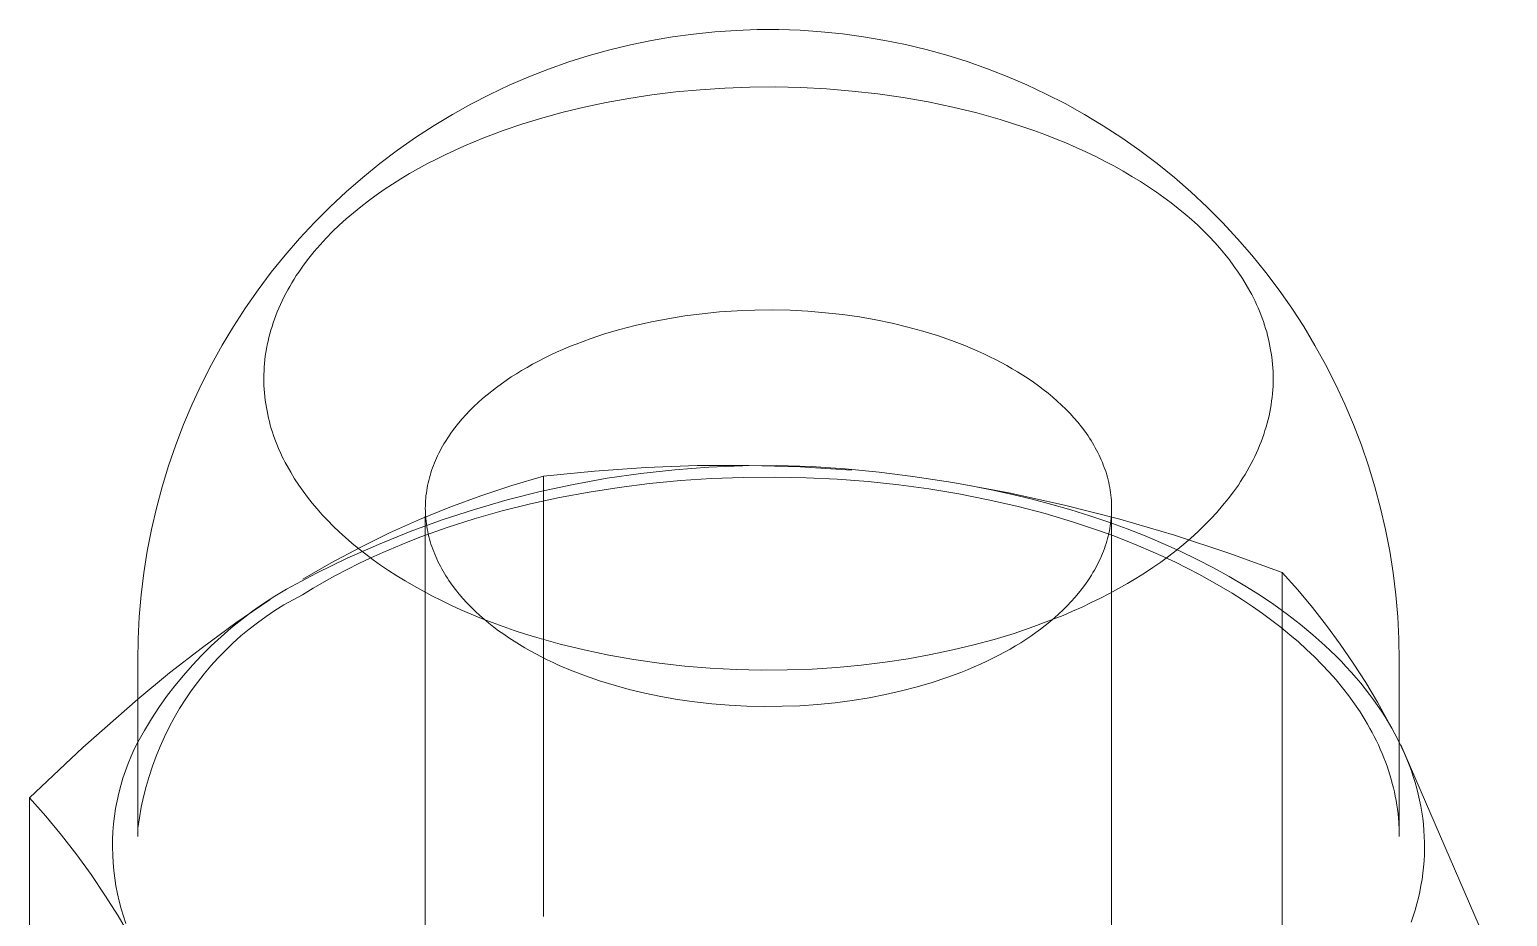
# Model space of a CAD drawing. Header units: millimetres. Extents: x -263 to 4879, y -277 to 2995.
# Drawn here: x 4112.96 to 4126.02, y 1906.08 to 1913.91 of the extents above; entities that cross this region are included whole.
import ezdxf

# ---------------------------------------------------------------- set-up
doc = ezdxf.new("R2010")
doc.units = ezdxf.units.MM
doc.layers.add('ZANO_R', color=7, linetype='Continuous', lineweight=0)

msp = doc.modelspace()

# ---------------------------------------------------------------- linework, layer by layer
at = {"layer": 'ZANO_R'}
for p, q in [((4118.266, 1913.773), (4118.451, 1913.811)), ((4118.451, 1913.811), (4118.637, 1913.843)), ((4118.637, 1913.843), (4118.823, 1913.868)), ((4118.823, 1913.868), (4119.011, 1913.887)), ((4119.011, 1913.887), (4119.199, 1913.9)), ((4119.199, 1913.9), (4119.387, 1913.907)), ((4119.387, 1913.907), (4119.576, 1913.907)), ((4119.576, 1913.907), (4119.765, 1913.901)), ((4119.765, 1913.901), (4119.953, 1913.888)), ((4119.953, 1913.888), (4120.14, 1913.869)), ((4120.14, 1913.869), (4120.327, 1913.844)), ((4120.327, 1913.844), (4120.513, 1913.812)), ((4120.513, 1913.812), (4120.698, 1913.775)), ((4117.901, 1913.678), (4118.083, 1913.728)), ((4118.083, 1913.728), (4118.266, 1913.773)), ((4120.698, 1913.775), (4120.881, 1913.73)), ((4120.881, 1913.73), (4121.063, 1913.68)), ((4121.063, 1913.68), (4121.243, 1913.624)), ((4117.368, 1913.49), (4117.543, 1913.558)), ((4117.543, 1913.558), (4117.721, 1913.621)), ((4117.721, 1913.621), (4117.901, 1913.678)), ((4121.243, 1913.624), (4121.421, 1913.561)), ((4121.421, 1913.561), (4121.596, 1913.493)), ((4117.195, 1913.415), (4117.368, 1913.49)), ((4121.596, 1913.493), (4121.77, 1913.419)), ((4121.77, 1913.419), (4121.94, 1913.338)), ((4116.856, 1913.249), (4117.024, 1913.335)), ((4117.024, 1913.335), (4117.195, 1913.415)), ((4118.251, 1913.299), (4118.052, 1913.263)), ((4118.456, 1913.33), (4118.251, 1913.299)), ((4118.666, 1913.356), (4118.456, 1913.33)), ((4118.881, 1913.376), (4118.666, 1913.356)), ((4119.1, 1913.39), (4118.881, 1913.376)), ((4119.322, 1913.398), (4119.1, 1913.39)), ((4119.547, 1913.4), (4119.322, 1913.398)), ((4119.773, 1913.395), (4119.547, 1913.4)), ((4120, 1913.383), (4119.773, 1913.395)), ((4120.227, 1913.364), (4120, 1913.383)), ((4120.452, 1913.339), (4120.227, 1913.364)), ((4120.676, 1913.307), (4120.452, 1913.339)), ((4120.897, 1913.268), (4120.676, 1913.307)), ((4121.94, 1913.338), (4122.108, 1913.253)), ((4116.692, 1913.157), (4116.856, 1913.249)), ((4117.672, 1913.177), (4117.492, 1913.128)), ((4117.858, 1913.222), (4117.672, 1913.177)), ((4118.052, 1913.263), (4117.858, 1913.222)), ((4121.114, 1913.222), (4120.897, 1913.268)), ((4121.326, 1913.171), (4121.114, 1913.222)), ((4121.533, 1913.113), (4121.326, 1913.171)), ((4122.108, 1913.253), (4122.278, 1913.158)), ((4122.278, 1913.158), (4122.445, 1913.058)), ((4116.367, 1912.953), (4116.53, 1913.059)), ((4116.53, 1913.059), (4116.692, 1913.157)), ((4117.316, 1913.075), (4117.141, 1913.015)), ((4117.492, 1913.128), (4117.316, 1913.075)), ((4121.634, 1913.082), (4121.533, 1913.113)), ((4121.734, 1913.049), (4121.634, 1913.082)), ((4121.832, 1913.015), (4121.734, 1913.049)), ((4122.445, 1913.058), (4122.608, 1912.952)), ((4116.208, 1912.842), (4116.367, 1912.953)), ((4116.884, 1912.916), (4116.799, 1912.88)), ((4116.969, 1912.951), (4116.884, 1912.916)), ((4117.141, 1913.015), (4116.969, 1912.951)), ((4121.928, 1912.98), (4121.832, 1913.015)), ((4122.022, 1912.943), (4121.928, 1912.98)), ((4122.114, 1912.906), (4122.022, 1912.943)), ((4122.204, 1912.867), (4122.114, 1912.906)), ((4122.608, 1912.952), (4122.767, 1912.84)), ((4116.052, 1912.725), (4116.208, 1912.842)), ((4116.633, 1912.804), (4116.551, 1912.764)), ((4116.716, 1912.843), (4116.633, 1912.804)), ((4116.799, 1912.88), (4116.716, 1912.843)), ((4122.292, 1912.827), (4122.204, 1912.867)), ((4122.378, 1912.786), (4122.292, 1912.827)), ((4122.461, 1912.743), (4122.378, 1912.786)), ((4122.767, 1912.84), (4122.922, 1912.723)), ((4115.901, 1912.602), (4116.052, 1912.725)), ((4116.314, 1912.635), (4116.238, 1912.59)), ((4116.392, 1912.68), (4116.314, 1912.635)), ((4116.471, 1912.723), (4116.392, 1912.68)), ((4116.551, 1912.764), (4116.471, 1912.723)), ((4122.543, 1912.7), (4122.461, 1912.743)), ((4122.622, 1912.656), (4122.543, 1912.7)), ((4122.698, 1912.611), (4122.622, 1912.656)), ((4122.922, 1912.723), (4123.073, 1912.601)), ((4115.754, 1912.475), (4115.901, 1912.602)), ((4116.163, 1912.543), (4116.09, 1912.494)), ((4116.238, 1912.59), (4116.163, 1912.543)), ((4122.773, 1912.566), (4122.698, 1912.611)), ((4122.845, 1912.519), (4122.773, 1912.566)), ((4122.914, 1912.472), (4122.845, 1912.519)), ((4123.073, 1912.601), (4123.22, 1912.473)), ((4115.612, 1912.342), (4115.754, 1912.475)), ((4115.95, 1912.394), (4115.882, 1912.342)), ((4116.019, 1912.445), (4115.95, 1912.394)), ((4116.09, 1912.494), (4116.019, 1912.445)), ((4122.981, 1912.425), (4122.914, 1912.472)), ((4123.046, 1912.376), (4122.981, 1912.425)), ((4123.108, 1912.328), (4123.046, 1912.376)), ((4123.22, 1912.473), (4123.362, 1912.34)), ((4115.475, 1912.204), (4115.612, 1912.342)), ((4115.817, 1912.289), (4115.754, 1912.235)), ((4115.882, 1912.342), (4115.817, 1912.289)), ((4123.168, 1912.278), (4123.108, 1912.328)), ((4123.225, 1912.229), (4123.168, 1912.278)), ((4123.362, 1912.34), (4123.499, 1912.203)), ((4115.342, 1912.062), (4115.475, 1912.204)), ((4115.634, 1912.123), (4115.577, 1912.065)), ((4115.693, 1912.179), (4115.634, 1912.123)), ((4115.754, 1912.235), (4115.693, 1912.179)), ((4123.28, 1912.179), (4123.225, 1912.229)), ((4123.332, 1912.129), (4123.28, 1912.179)), ((4123.383, 1912.078), (4123.332, 1912.129)), ((4123.499, 1912.203), (4123.632, 1912.06)), ((4115.214, 1911.915), (4115.342, 1912.062)), ((4115.524, 1912.007), (4115.472, 1911.948)), ((4115.577, 1912.065), (4115.524, 1912.007)), ((4123.43, 1912.027), (4123.383, 1912.078)), ((4123.475, 1911.977), (4123.43, 1912.027)), ((4123.632, 1912.06), (4123.759, 1911.914)), ((4115.092, 1911.764), (4115.214, 1911.915)), ((4115.423, 1911.887), (4115.377, 1911.826)), ((4115.472, 1911.948), (4115.423, 1911.887)), ((4123.519, 1911.925), (4123.475, 1911.977)), ((4123.56, 1911.873), (4123.519, 1911.925)), ((4123.6, 1911.819), (4123.56, 1911.873)), ((4123.759, 1911.914), (4123.881, 1911.762)), ((4114.975, 1911.609), (4115.092, 1911.764)), ((4115.313, 1911.734), (4115.293, 1911.702)), ((4115.334, 1911.765), (4115.313, 1911.734)), ((4115.377, 1911.826), (4115.334, 1911.765)), ((4123.638, 1911.765), (4123.6, 1911.819)), ((4123.675, 1911.71), (4123.638, 1911.765)), ((4123.881, 1911.762), (4123.998, 1911.607)), ((4114.864, 1911.449), (4114.975, 1911.609)), ((4115.237, 1911.608), (4115.22, 1911.576)), ((4115.255, 1911.639), (4115.237, 1911.608)), ((4115.274, 1911.671), (4115.255, 1911.639)), ((4115.293, 1911.702), (4115.274, 1911.671)), ((4123.709, 1911.653), (4123.675, 1911.71)), ((4123.741, 1911.596), (4123.709, 1911.653)), ((4123.757, 1911.567), (4123.741, 1911.596)), ((4123.998, 1911.607), (4124.11, 1911.448)), ((4115.173, 1911.48), (4115.158, 1911.448)), ((4115.188, 1911.512), (4115.173, 1911.48)), ((4115.203, 1911.544), (4115.188, 1911.512)), ((4115.22, 1911.576), (4115.203, 1911.544)), ((4123.772, 1911.538), (4123.757, 1911.567)), ((4123.786, 1911.509), (4123.772, 1911.538)), ((4123.8, 1911.479), (4123.786, 1911.509)), ((4123.813, 1911.45), (4123.8, 1911.479)), ((4114.758, 1911.286), (4114.864, 1911.449)), ((4115.12, 1911.35), (4115.109, 1911.318)), ((4115.132, 1911.383), (4115.12, 1911.35)), ((4115.145, 1911.415), (4115.132, 1911.383)), ((4115.158, 1911.448), (4115.145, 1911.415)), ((4118.451, 1911.326), (4118.597, 1911.354)), ((4118.597, 1911.354), (4118.747, 1911.378)), ((4118.747, 1911.378), (4118.899, 1911.398)), ((4118.899, 1911.398), (4119.053, 1911.413)), ((4119.053, 1911.413), (4119.208, 1911.424)), ((4119.208, 1911.424), (4119.365, 1911.43)), ((4119.365, 1911.43), (4119.522, 1911.431)), ((4119.522, 1911.431), (4119.679, 1911.428)), ((4119.679, 1911.428), (4119.834, 1911.42)), ((4119.834, 1911.42), (4119.989, 1911.407)), ((4119.989, 1911.407), (4120.141, 1911.39)), ((4120.141, 1911.39), (4120.29, 1911.369)), ((4120.29, 1911.369), (4120.436, 1911.343)), ((4120.436, 1911.343), (4120.579, 1911.314)), ((4123.826, 1911.42), (4123.813, 1911.45)), ((4123.838, 1911.39), (4123.826, 1911.42)), ((4123.849, 1911.359), (4123.838, 1911.39)), ((4123.86, 1911.329), (4123.849, 1911.359)), ((4123.87, 1911.298), (4123.86, 1911.329)), ((4124.11, 1911.448), (4124.216, 1911.285)), ((4114.657, 1911.119), (4114.758, 1911.286)), ((4115.079, 1911.22), (4115.07, 1911.187)), ((4115.088, 1911.253), (4115.079, 1911.22)), ((4115.098, 1911.285), (4115.088, 1911.253)), ((4115.109, 1911.318), (4115.098, 1911.285)), ((4117.91, 1911.176), (4118.038, 1911.219)), ((4118.038, 1911.219), (4118.171, 1911.258)), ((4118.171, 1911.258), (4118.309, 1911.294)), ((4118.309, 1911.294), (4118.451, 1911.326)), ((4120.579, 1911.314), (4120.717, 1911.28)), ((4120.717, 1911.28), (4120.851, 1911.244)), ((4120.851, 1911.244), (4120.98, 1911.204)), ((4120.98, 1911.204), (4121.103, 1911.161)), ((4123.88, 1911.268), (4123.87, 1911.298)), ((4123.889, 1911.237), (4123.88, 1911.268)), ((4123.897, 1911.205), (4123.889, 1911.237)), ((4123.905, 1911.174), (4123.897, 1911.205)), ((4124.216, 1911.285), (4124.316, 1911.118)), ((4114.563, 1910.949), (4114.657, 1911.119)), ((4115.05, 1911.089), (4115.044, 1911.056)), ((4115.056, 1911.122), (4115.05, 1911.089)), ((4115.063, 1911.154), (4115.056, 1911.122)), ((4115.07, 1911.187), (4115.063, 1911.154)), ((4117.613, 1911.057), (4117.669, 1911.082)), ((4117.669, 1911.082), (4117.727, 1911.107)), ((4117.727, 1911.107), (4117.787, 1911.13)), ((4117.787, 1911.13), (4117.91, 1911.176)), ((4121.103, 1911.161), (4121.222, 1911.116)), ((4121.222, 1911.116), (4121.335, 1911.068)), ((4121.335, 1911.068), (4121.389, 1911.044)), ((4123.912, 1911.143), (4123.905, 1911.174)), ((4123.918, 1911.111), (4123.912, 1911.143)), ((4123.924, 1911.08), (4123.918, 1911.111)), ((4123.929, 1911.048), (4123.924, 1911.08)), ((4124.316, 1911.118), (4124.41, 1910.948)), ((4114.475, 1910.776), (4114.563, 1910.949)), ((4115.032, 1910.958), (4115.029, 1910.925)), ((4115.035, 1910.991), (4115.032, 1910.958)), ((4115.039, 1911.023), (4115.035, 1910.991)), ((4115.044, 1911.056), (4115.039, 1911.023)), ((4117.352, 1910.924), (4117.401, 1910.952)), ((4117.401, 1910.952), (4117.452, 1910.979)), ((4117.452, 1910.979), (4117.504, 1911.005)), ((4117.504, 1911.005), (4117.557, 1911.031)), ((4117.557, 1911.031), (4117.613, 1911.057)), ((4121.389, 1911.044), (4121.442, 1911.018)), ((4121.442, 1911.018), (4121.493, 1910.993)), ((4121.493, 1910.993), (4121.543, 1910.967)), ((4121.543, 1910.967), (4121.592, 1910.94)), ((4121.592, 1910.94), (4121.641, 1910.912)), ((4123.934, 1911.016), (4123.929, 1911.048)), ((4123.938, 1910.984), (4123.934, 1911.016)), ((4123.941, 1910.952), (4123.938, 1910.984)), ((4123.943, 1910.92), (4123.941, 1910.952)), ((4124.41, 1910.948), (4124.498, 1910.775)), ((4115.027, 1910.86), (4115.026, 1910.828)), ((4115.026, 1910.828), (4115.026, 1910.795)), ((4115.028, 1910.893), (4115.027, 1910.86)), ((4115.029, 1910.925), (4115.028, 1910.893)), ((4117.125, 1910.779), (4117.168, 1910.809)), ((4117.168, 1910.809), (4117.213, 1910.839)), ((4117.213, 1910.839), (4117.258, 1910.868)), ((4117.258, 1910.868), (4117.304, 1910.896)), ((4117.304, 1910.896), (4117.352, 1910.924)), ((4121.641, 1910.912), (4121.688, 1910.884)), ((4121.688, 1910.884), (4121.735, 1910.855)), ((4121.735, 1910.855), (4121.781, 1910.825)), ((4121.781, 1910.825), (4121.827, 1910.794)), ((4123.945, 1910.887), (4123.943, 1910.92)), ((4123.946, 1910.855), (4123.945, 1910.887)), ((4123.946, 1910.823), (4123.946, 1910.855)), ((4123.946, 1910.79), (4123.946, 1910.823)), ((4114.393, 1910.599), (4114.475, 1910.776)), ((4115.026, 1910.795), (4115.027, 1910.763)), ((4115.027, 1910.763), (4115.029, 1910.73)), ((4115.029, 1910.73), (4115.032, 1910.698)), ((4115.032, 1910.698), (4115.035, 1910.666)), ((4116.959, 1910.648), (4116.999, 1910.682)), ((4116.999, 1910.682), (4117.04, 1910.715)), ((4117.04, 1910.715), (4117.082, 1910.747)), ((4117.082, 1910.747), (4117.125, 1910.779)), ((4121.827, 1910.794), (4121.871, 1910.762)), ((4121.871, 1910.762), (4121.914, 1910.729)), ((4121.914, 1910.729), (4121.957, 1910.696)), ((4121.957, 1910.696), (4121.998, 1910.661)), ((4123.937, 1910.659), (4123.94, 1910.692)), ((4123.94, 1910.692), (4123.943, 1910.725)), ((4123.943, 1910.725), (4123.945, 1910.757)), ((4123.945, 1910.757), (4123.946, 1910.79)), ((4124.498, 1910.775), (4124.58, 1910.598)), ((4114.317, 1910.42), (4114.393, 1910.599)), ((4115.035, 1910.666), (4115.038, 1910.634)), ((4115.038, 1910.634), (4115.043, 1910.602)), ((4115.043, 1910.602), (4115.048, 1910.57)), ((4115.048, 1910.57), (4115.054, 1910.539)), ((4116.847, 1910.542), (4116.883, 1910.579)), ((4116.883, 1910.579), (4116.921, 1910.614)), ((4116.921, 1910.614), (4116.959, 1910.648)), ((4121.998, 1910.661), (4122.038, 1910.626)), ((4122.038, 1910.626), (4122.077, 1910.59)), ((4122.077, 1910.59), (4122.115, 1910.554)), ((4122.115, 1910.554), (4122.151, 1910.516)), ((4123.916, 1910.528), (4123.923, 1910.561)), ((4123.923, 1910.561), (4123.928, 1910.594)), ((4123.928, 1910.594), (4123.933, 1910.627)), ((4123.933, 1910.627), (4123.937, 1910.659)), ((4124.58, 1910.598), (4124.656, 1910.419)), ((4114.247, 1910.239), (4114.317, 1910.42)), ((4115.054, 1910.539), (4115.06, 1910.507)), ((4115.06, 1910.507), (4115.067, 1910.476)), ((4115.067, 1910.476), (4115.075, 1910.445)), ((4115.075, 1910.445), (4115.083, 1910.414)), ((4116.714, 1910.391), (4116.745, 1910.43)), ((4116.745, 1910.43), (4116.778, 1910.468)), ((4116.778, 1910.468), (4116.811, 1910.506)), ((4116.811, 1910.506), (4116.847, 1910.542)), ((4122.151, 1910.516), (4122.186, 1910.478)), ((4122.186, 1910.478), (4122.219, 1910.439)), ((4122.219, 1910.439), (4122.251, 1910.4)), ((4123.884, 1910.398), (4123.893, 1910.43)), ((4123.893, 1910.43), (4123.902, 1910.463)), ((4123.902, 1910.463), (4123.91, 1910.496)), ((4123.91, 1910.496), (4123.916, 1910.528)), ((4124.656, 1910.419), (4124.726, 1910.238)), ((4115.083, 1910.414), (4115.092, 1910.383)), ((4115.092, 1910.383), (4115.102, 1910.352)), ((4115.102, 1910.352), (4115.112, 1910.321)), ((4115.112, 1910.321), (4115.123, 1910.291)), ((4115.123, 1910.291), (4115.135, 1910.26)), ((4116.631, 1910.27), (4116.657, 1910.311)), ((4116.657, 1910.311), (4116.685, 1910.351)), ((4116.685, 1910.351), (4116.714, 1910.391)), ((4122.251, 1910.4), (4122.281, 1910.36)), ((4122.281, 1910.36), (4122.31, 1910.319)), ((4122.31, 1910.319), (4122.324, 1910.298)), ((4122.324, 1910.298), (4122.337, 1910.277)), ((4123.84, 1910.267), (4123.852, 1910.3)), ((4123.852, 1910.3), (4123.864, 1910.332)), ((4123.864, 1910.332), (4123.874, 1910.365)), ((4123.874, 1910.365), (4123.884, 1910.398)), ((4114.184, 1910.055), (4114.247, 1910.239)), ((4115.135, 1910.26), (4115.147, 1910.23)), ((4115.147, 1910.23), (4115.159, 1910.2)), ((4115.159, 1910.2), (4115.172, 1910.171)), ((4115.172, 1910.171), (4115.186, 1910.141)), ((4116.562, 1910.144), (4116.572, 1910.166)), ((4116.572, 1910.166), (4116.583, 1910.187)), ((4116.583, 1910.187), (4116.594, 1910.208)), ((4116.594, 1910.208), (4116.606, 1910.229)), ((4116.606, 1910.229), (4116.618, 1910.249)), ((4116.618, 1910.249), (4116.631, 1910.27)), ((4122.337, 1910.277), (4122.35, 1910.257)), ((4122.35, 1910.257), (4122.362, 1910.236)), ((4122.362, 1910.236), (4122.374, 1910.214)), ((4122.374, 1910.214), (4122.386, 1910.193)), ((4122.386, 1910.193), (4122.397, 1910.172)), ((4122.397, 1910.172), (4122.408, 1910.15)), ((4123.785, 1910.138), (4123.8, 1910.17)), ((4123.8, 1910.17), (4123.814, 1910.203)), ((4123.814, 1910.203), (4123.827, 1910.235)), ((4123.827, 1910.235), (4123.84, 1910.267)), ((4124.726, 1910.238), (4124.789, 1910.054)), ((4114.127, 1909.869), (4114.184, 1910.055)), ((4115.186, 1910.141), (4115.201, 1910.112)), ((4115.201, 1910.112), (4115.215, 1910.083)), ((4115.215, 1910.083), (4115.231, 1910.054)), ((4115.231, 1910.054), (4115.263, 1909.997)), ((4116.509, 1910.014), (4116.517, 1910.036)), ((4116.517, 1910.036), (4116.525, 1910.058)), ((4116.525, 1910.058), (4116.533, 1910.08)), ((4116.533, 1910.08), (4116.542, 1910.101)), ((4116.542, 1910.101), (4116.552, 1910.123)), ((4116.552, 1910.123), (4116.562, 1910.144)), ((4118.403, 1910.04), (4117.949, 1910.008)), ((4118.857, 1910.057), (4118.403, 1910.04)), ((4118.658, 1910.02), (4118.959, 1910.042)), ((4119.312, 1910.058), (4118.857, 1910.057)), ((4118.959, 1910.042), (4119.26, 1910.054)), ((4119.26, 1910.054), (4119.561, 1910.056)), ((4119.767, 1910.045), (4119.312, 1910.058)), ((4119.561, 1910.056), (4119.863, 1910.047)), ((4120.221, 1910.017), (4119.767, 1910.045)), ((4119.863, 1910.047), (4120.163, 1910.028)), ((4120.163, 1910.028), (4120.463, 1909.999)), ((4122.408, 1910.15), (4122.418, 1910.129)), ((4122.418, 1910.129), (4122.427, 1910.107)), ((4122.427, 1910.107), (4122.437, 1910.085)), ((4122.437, 1910.085), (4122.445, 1910.063)), ((4122.445, 1910.063), (4122.454, 1910.041)), ((4122.454, 1910.041), (4122.461, 1910.019)), ((4123.717, 1910.011), (4123.735, 1910.042)), ((4123.735, 1910.042), (4123.752, 1910.074)), ((4123.752, 1910.074), (4123.769, 1910.106)), ((4123.769, 1910.106), (4123.785, 1910.138)), ((4124.789, 1910.054), (4124.846, 1909.868)), ((4115.263, 1909.997), (4115.297, 1909.941)), ((4115.297, 1909.941), (4115.334, 1909.885)), ((4116.473, 1909.881), (4116.478, 1909.904)), ((4116.478, 1909.904), (4116.483, 1909.926)), ((4116.483, 1909.926), (4116.489, 1909.948)), ((4116.489, 1909.948), (4116.495, 1909.97)), ((4116.495, 1909.97), (4116.502, 1909.992)), ((4116.502, 1909.992), (4116.509, 1910.014)), ((4117.497, 1909.962), (4117.218, 1909.881)), ((4117.949, 1910.008), (4117.497, 1909.962)), ((4117.497, 1909.962), (4117.497, 1906.074)), ((4117.764, 1909.89), (4118.06, 1909.944)), ((4118.06, 1909.944), (4118.359, 1909.987)), ((4118.435, 1909.898), (4118.165, 1909.864)), ((4118.359, 1909.987), (4118.658, 1910.02)), ((4118.708, 1909.924), (4118.435, 1909.898)), ((4118.983, 1909.942), (4118.708, 1909.924)), ((4119.262, 1909.952), (4118.983, 1909.942)), ((4119.541, 1909.955), (4119.262, 1909.952)), ((4119.818, 1909.949), (4119.541, 1909.955)), ((4120.094, 1909.936), (4119.818, 1909.949)), ((4120.367, 1909.915), (4120.094, 1909.936)), ((4120.637, 1909.886), (4120.367, 1909.915)), ((4120.463, 1909.999), (4120.762, 1909.959)), ((4120.762, 1909.959), (4120.939, 1909.935)), ((4120.939, 1909.935), (4121.116, 1909.907)), ((4121.611, 1909.816), (4121.116, 1909.908)), ((4121.116, 1909.907), (4121.292, 1909.875)), ((4122.461, 1910.019), (4122.469, 1909.997)), ((4122.469, 1909.997), (4122.476, 1909.975)), ((4122.476, 1909.975), (4122.482, 1909.953)), ((4122.482, 1909.953), (4122.488, 1909.93)), ((4122.488, 1909.93), (4122.493, 1909.908)), ((4122.493, 1909.908), (4122.498, 1909.886)), ((4123.639, 1909.885), (4123.659, 1909.916)), ((4123.659, 1909.916), (4123.679, 1909.948)), ((4123.679, 1909.948), (4123.699, 1909.979)), ((4123.699, 1909.979), (4123.717, 1910.011)), ((4114.077, 1909.681), (4114.127, 1909.869)), ((4115.334, 1909.885), (4115.372, 1909.831)), ((4115.372, 1909.831), (4115.412, 1909.777)), ((4115.412, 1909.777), (4115.454, 1909.725)), ((4116.455, 1909.746), (4116.457, 1909.769)), ((4116.457, 1909.769), (4116.459, 1909.791)), ((4116.459, 1909.791), (4116.462, 1909.814)), ((4116.462, 1909.814), (4116.465, 1909.836)), ((4116.465, 1909.836), (4116.469, 1909.859)), ((4116.469, 1909.859), (4116.473, 1909.881)), ((4116.943, 1909.79), (4116.67, 1909.69)), ((4117.218, 1909.881), (4116.943, 1909.79)), ((4117.177, 1909.753), (4117.469, 1909.827)), ((4117.639, 1909.774), (4117.382, 1909.719)), ((4117.469, 1909.827), (4117.764, 1909.89)), ((4117.9, 1909.823), (4117.639, 1909.774)), ((4118.165, 1909.864), (4117.9, 1909.823)), ((4120.904, 1909.85), (4120.637, 1909.886)), ((4121.168, 1909.806), (4120.904, 1909.85)), ((4121.427, 1909.755), (4121.168, 1909.806)), ((4121.292, 1909.875), (4121.468, 1909.84)), ((4121.468, 1909.84), (4121.643, 1909.801)), ((4122.103, 1909.707), (4121.611, 1909.816)), ((4121.643, 1909.801), (4121.816, 1909.759)), ((4122.498, 1909.886), (4122.502, 1909.863)), ((4122.502, 1909.863), (4122.506, 1909.84)), ((4122.506, 1909.84), (4122.51, 1909.818)), ((4122.51, 1909.818), (4122.512, 1909.795)), ((4122.512, 1909.795), (4122.515, 1909.773)), ((4122.515, 1909.773), (4122.517, 1909.75)), ((4123.5, 1909.703), (4123.549, 1909.763)), ((4123.549, 1909.763), (4123.595, 1909.824)), ((4123.595, 1909.824), (4123.639, 1909.885)), ((4124.846, 1909.868), (4124.896, 1909.68)), ((4114.033, 1909.491), (4114.077, 1909.681)), ((4115.454, 1909.725), (4115.497, 1909.674)), ((4115.497, 1909.674), (4115.542, 1909.623)), ((4116.67, 1909.69), (4116.402, 1909.581)), ((4116.453, 1909.678), (4116.454, 1909.701)), ((4116.454, 1909.656), (4116.453, 1909.678)), ((4116.454, 1909.723), (4116.455, 1909.746)), ((4116.454, 1909.701), (4116.454, 1909.723)), ((4116.454, 1909.633), (4116.454, 1909.656)), ((4116.456, 1909.61), (4116.454, 1909.633)), ((4116.601, 1909.576), (4116.887, 1909.67)), ((4117.131, 1909.656), (4116.886, 1909.586)), ((4116.887, 1909.67), (4117.177, 1909.753)), ((4117.382, 1909.719), (4117.131, 1909.656)), ((4121.681, 1909.697), (4121.427, 1909.755)), ((4121.931, 1909.632), (4121.681, 1909.697)), ((4121.816, 1909.759), (4121.989, 1909.714)), ((4122.174, 1909.559), (4121.931, 1909.632)), ((4121.989, 1909.714), (4122.159, 1909.665)), ((4122.591, 1909.582), (4122.103, 1909.707)), ((4122.159, 1909.665), (4122.327, 1909.612)), ((4122.517, 1909.75), (4122.518, 1909.727)), ((4122.518, 1909.637), (4122.517, 1909.614)), ((4122.518, 1909.727), (4122.519, 1909.705)), ((4122.519, 1909.659), (4122.518, 1909.637)), ((4122.519, 1909.705), (4122.519, 1909.682)), ((4122.519, 1909.682), (4122.519, 1909.659)), ((4122.519, 1909.659), (4122.519, 1902.284)), ((4123.395, 1909.585), (4123.449, 1909.643)), ((4123.449, 1909.643), (4123.5, 1909.703)), ((4124.896, 1909.68), (4124.94, 1909.491)), ((4115.542, 1909.623), (4115.59, 1909.572)), ((4115.59, 1909.572), (4115.64, 1909.522)), ((4115.64, 1909.522), (4115.692, 1909.471)), ((4116.402, 1909.581), (4116.137, 1909.462)), ((4116.318, 1909.473), (4116.601, 1909.576)), ((4116.647, 1909.51), (4116.414, 1909.427)), ((4116.453, 1902.284), (4116.453, 1909.61)), ((4116.458, 1909.588), (4116.456, 1909.61)), ((4116.46, 1909.565), (4116.458, 1909.588)), ((4116.463, 1909.542), (4116.46, 1909.565)), ((4116.466, 1909.52), (4116.463, 1909.542)), ((4116.47, 1909.497), (4116.466, 1909.52)), ((4116.886, 1909.586), (4116.647, 1909.51)), ((4122.411, 1909.48), (4122.174, 1909.559)), ((4122.327, 1909.612), (4122.493, 1909.556)), ((4122.493, 1909.556), (4122.656, 1909.497)), ((4122.503, 1909.501), (4122.499, 1909.479)), ((4122.507, 1909.524), (4122.503, 1909.501)), ((4122.51, 1909.546), (4122.507, 1909.524)), ((4122.513, 1909.569), (4122.51, 1909.546)), ((4122.515, 1909.592), (4122.513, 1909.569)), ((4122.517, 1909.614), (4122.515, 1909.592)), ((4123.075, 1909.441), (4122.591, 1909.582)), ((4123.28, 1909.471), (4123.338, 1909.527)), ((4123.338, 1909.527), (4123.395, 1909.585)), ((4113.996, 1909.3), (4114.033, 1909.491)), ((4115.692, 1909.471), (4115.747, 1909.421)), ((4115.747, 1909.421), (4115.804, 1909.372)), ((4115.804, 1909.372), (4115.864, 1909.322)), ((4116.137, 1909.462), (4115.877, 1909.334)), ((4116.038, 1909.36), (4116.318, 1909.473)), ((4116.301, 1909.383), (4116.189, 1909.337)), ((4116.414, 1909.427), (4116.301, 1909.383)), ((4116.474, 1909.475), (4116.47, 1909.497)), ((4116.479, 1909.452), (4116.474, 1909.475)), ((4116.484, 1909.43), (4116.479, 1909.452)), ((4116.49, 1909.408), (4116.484, 1909.43)), ((4116.497, 1909.385), (4116.49, 1909.408)), ((4116.503, 1909.363), (4116.497, 1909.385)), ((4122.528, 1909.438), (4122.411, 1909.48)), ((4122.477, 1909.39), (4122.47, 1909.368)), ((4122.483, 1909.412), (4122.477, 1909.39)), ((4122.489, 1909.434), (4122.483, 1909.412)), ((4122.494, 1909.457), (4122.489, 1909.434)), ((4122.499, 1909.479), (4122.494, 1909.457)), ((4122.642, 1909.394), (4122.528, 1909.438)), ((4122.755, 1909.349), (4122.642, 1909.394)), ((4122.656, 1909.497), (4122.816, 1909.435)), ((4122.816, 1909.435), (4122.972, 1909.369)), ((4123.554, 1909.284), (4123.075, 1909.441)), ((4123.155, 1909.361), (4123.219, 1909.416)), ((4123.219, 1909.416), (4123.28, 1909.471)), ((4124.94, 1909.491), (4124.977, 1909.3)), ((4113.965, 1909.108), (4113.996, 1909.3)), ((4115.877, 1909.334), (4115.621, 1909.198)), ((4115.763, 1909.238), (4116.038, 1909.36)), ((4115.864, 1909.322), (4115.926, 1909.274)), ((4115.971, 1909.241), (4115.865, 1909.191)), ((4115.926, 1909.274), (4115.991, 1909.225)), ((4116.079, 1909.29), (4115.971, 1909.241)), ((4116.189, 1909.337), (4116.079, 1909.29)), ((4116.511, 1909.341), (4116.503, 1909.363)), ((4116.519, 1909.319), (4116.511, 1909.341)), ((4116.527, 1909.297), (4116.519, 1909.319)), ((4116.536, 1909.275), (4116.527, 1909.297)), ((4116.545, 1909.253), (4116.536, 1909.275)), ((4116.555, 1909.232), (4116.545, 1909.253)), ((4122.43, 1909.259), (4122.42, 1909.237)), ((4122.439, 1909.281), (4122.43, 1909.259)), ((4122.447, 1909.302), (4122.439, 1909.281)), ((4122.456, 1909.324), (4122.447, 1909.302)), ((4122.463, 1909.346), (4122.456, 1909.324)), ((4122.47, 1909.368), (4122.463, 1909.346)), ((4122.866, 1909.302), (4122.755, 1909.349)), ((4122.975, 1909.253), (4122.866, 1909.302)), ((4122.953, 1909.205), (4123.023, 1909.256)), ((4122.972, 1909.369), (4123.125, 1909.3)), ((4123.082, 1909.203), (4122.975, 1909.253)), ((4123.023, 1909.256), (4123.09, 1909.308)), ((4123.09, 1909.308), (4123.155, 1909.361)), ((4123.125, 1909.3), (4123.274, 1909.228)), ((4124.027, 1909.111), (4123.554, 1909.284)), ((4124.977, 1909.3), (4125.007, 1909.108)), ((4113.942, 1908.915), (4113.965, 1909.108)), ((4115.621, 1909.198), (4115.37, 1909.053)), ((4115.492, 1909.106), (4115.763, 1909.238)), ((4115.761, 1909.139), (4115.66, 1909.085)), ((4115.865, 1909.191), (4115.761, 1909.139)), ((4115.991, 1909.225), (4116.058, 1909.178)), ((4116.058, 1909.178), (4116.128, 1909.131)), ((4116.128, 1909.131), (4116.2, 1909.084)), ((4116.565, 1909.21), (4116.555, 1909.232)), ((4116.575, 1909.188), (4116.565, 1909.21)), ((4116.586, 1909.167), (4116.575, 1909.188)), ((4116.598, 1909.146), (4116.586, 1909.167)), ((4116.61, 1909.125), (4116.598, 1909.146)), ((4116.622, 1909.104), (4116.61, 1909.125)), ((4122.354, 1909.111), (4122.342, 1909.09)), ((4122.366, 1909.132), (4122.354, 1909.111)), ((4122.378, 1909.153), (4122.366, 1909.132)), ((4122.389, 1909.174), (4122.378, 1909.153)), ((4122.4, 1909.195), (4122.389, 1909.174)), ((4122.41, 1909.216), (4122.4, 1909.195)), ((4122.42, 1909.237), (4122.41, 1909.216)), ((4122.809, 1909.107), (4122.882, 1909.156)), ((4122.882, 1909.156), (4122.953, 1909.205)), ((4123.187, 1909.151), (4123.082, 1909.203)), ((4123.29, 1909.097), (4123.187, 1909.151)), ((4123.274, 1909.228), (4123.419, 1909.154)), ((4123.419, 1909.154), (4123.559, 1909.076)), ((4124.027, 1905.223), (4124.027, 1909.111)), ((4124.163, 1908.96), (4124.027, 1909.111)), ((4125.007, 1909.108), (4125.031, 1908.915)), ((4115.226, 1908.965), (4115.492, 1909.106)), ((4115.56, 1909.03), (4115.463, 1908.974)), ((4115.66, 1909.085), (4115.56, 1909.03)), ((4116.2, 1909.084), (4116.274, 1909.039)), ((4116.274, 1909.039), (4116.351, 1908.994)), ((4116.351, 1908.994), (4116.43, 1908.95)), ((4116.635, 1909.083), (4116.622, 1909.104)), ((4116.649, 1909.062), (4116.635, 1909.083)), ((4116.662, 1909.041), (4116.649, 1909.062)), ((4116.691, 1909.001), (4116.662, 1909.041)), ((4116.721, 1908.961), (4116.691, 1909.001)), ((4122.287, 1909.009), (4122.258, 1908.97)), ((4122.315, 1909.049), (4122.287, 1909.009)), ((4122.342, 1909.09), (4122.315, 1909.049)), ((4122.58, 1908.971), (4122.658, 1909.015)), ((4122.658, 1909.015), (4122.734, 1909.06)), ((4122.734, 1909.06), (4122.809, 1909.107)), ((4123.39, 1909.043), (4123.29, 1909.097)), ((4123.488, 1908.987), (4123.39, 1909.043)), ((4123.583, 1908.929), (4123.488, 1908.987)), ((4123.559, 1909.076), (4123.695, 1908.996)), ((4123.695, 1908.996), (4123.826, 1908.914)), ((4113.925, 1908.721), (4113.942, 1908.915)), ((4115.082, 1908.873), (4114.779, 1908.667)), ((4115.024, 1908.838), (4115.124, 1908.903)), ((4115.124, 1908.903), (4115.226, 1908.965)), ((4115.285, 1908.872), (4115.203, 1908.826)), ((4115.368, 1908.916), (4115.285, 1908.872)), ((4115.463, 1908.974), (4115.368, 1908.916)), ((4116.43, 1908.95), (4116.511, 1908.907)), ((4116.511, 1908.907), (4116.595, 1908.864)), ((4116.595, 1908.864), (4116.68, 1908.823)), ((4116.753, 1908.921), (4116.721, 1908.961)), ((4116.786, 1908.882), (4116.753, 1908.921)), ((4116.821, 1908.844), (4116.786, 1908.882)), ((4122.161, 1908.855), (4122.126, 1908.818)), ((4122.195, 1908.892), (4122.161, 1908.855)), ((4122.227, 1908.931), (4122.195, 1908.892)), ((4122.258, 1908.97), (4122.227, 1908.931)), ((4122.339, 1908.846), (4122.421, 1908.886)), ((4122.421, 1908.886), (4122.501, 1908.928)), ((4122.501, 1908.928), (4122.58, 1908.971)), ((4123.675, 1908.871), (4123.583, 1908.929)), ((4123.765, 1908.811), (4123.675, 1908.871)), ((4123.826, 1908.914), (4123.952, 1908.829)), ((4124.293, 1908.804), (4124.163, 1908.96)), ((4125.031, 1908.915), (4125.048, 1908.721)), ((4113.914, 1908.527), (4113.925, 1908.721)), ((4114.831, 1908.698), (4114.926, 1908.77)), ((4114.926, 1908.77), (4115.024, 1908.838)), ((4115.046, 1908.724), (4114.97, 1908.669)), ((4115.124, 1908.776), (4115.046, 1908.724)), ((4115.203, 1908.826), (4115.124, 1908.776)), ((4116.68, 1908.823), (4116.768, 1908.783)), ((4116.768, 1908.783), (4116.859, 1908.744)), ((4116.858, 1908.807), (4116.821, 1908.844)), ((4116.895, 1908.77), (4116.858, 1908.807)), ((4116.859, 1908.744), (4116.951, 1908.707)), ((4116.934, 1908.734), (4116.895, 1908.77)), ((4116.974, 1908.699), (4116.934, 1908.734)), ((4122.003, 1908.699), (4122.089, 1908.734)), ((4122.052, 1908.746), (4122.013, 1908.712)), ((4122.089, 1908.782), (4122.052, 1908.746)), ((4122.126, 1908.818), (4122.089, 1908.782)), ((4122.089, 1908.734), (4122.173, 1908.77)), ((4122.173, 1908.77), (4122.257, 1908.807)), ((4122.257, 1908.807), (4122.339, 1908.846)), ((4123.851, 1908.751), (4123.765, 1908.811)), ((4123.935, 1908.689), (4123.851, 1908.751)), ((4123.952, 1908.829), (4124.073, 1908.742)), ((4124.073, 1908.742), (4124.188, 1908.653)), ((4124.419, 1908.644), (4124.293, 1908.804)), ((4125.048, 1908.721), (4125.058, 1908.527)), ((4114.779, 1908.667), (4114.483, 1908.451)), ((4114.648, 1908.545), (4114.738, 1908.623)), ((4114.738, 1908.623), (4114.831, 1908.698)), ((4114.895, 1908.612), (4114.823, 1908.552)), ((4114.97, 1908.669), (4114.895, 1908.612)), ((4116.951, 1908.707), (4117.045, 1908.67)), ((4117.015, 1908.665), (4116.974, 1908.699)), ((4117.058, 1908.631), (4117.015, 1908.665)), ((4117.045, 1908.67), (4117.141, 1908.635)), ((4117.101, 1908.598), (4117.058, 1908.631)), ((4117.146, 1908.567), (4117.101, 1908.598)), ((4117.141, 1908.635), (4117.238, 1908.601)), ((4117.238, 1908.601), (4117.338, 1908.568)), ((4121.656, 1908.575), (4121.831, 1908.635)), ((4121.831, 1908.635), (4122.003, 1908.699)), ((4121.89, 1908.613), (4121.848, 1908.581)), ((4121.932, 1908.645), (4121.89, 1908.613)), ((4121.973, 1908.678), (4121.932, 1908.645)), ((4122.013, 1908.712), (4121.973, 1908.678)), ((4124.016, 1908.627), (4123.935, 1908.689)), ((4124.094, 1908.563), (4124.016, 1908.627)), ((4124.188, 1908.653), (4124.298, 1908.562)), ((4124.539, 1908.48), (4124.419, 1908.644)), ((4113.911, 1908.333), (4113.914, 1908.527)), ((4114.475, 1908.38), (4114.56, 1908.464)), ((4114.56, 1908.464), (4114.648, 1908.545)), ((4114.753, 1908.489), (4114.686, 1908.424)), ((4114.823, 1908.552), (4114.753, 1908.489)), ((4117.191, 1908.536), (4117.146, 1908.567)), ((4117.237, 1908.505), (4117.191, 1908.536)), ((4117.284, 1908.476), (4117.237, 1908.505)), ((4117.332, 1908.448), (4117.284, 1908.476)), ((4117.338, 1908.568), (4117.439, 1908.537)), ((4117.439, 1908.537), (4117.646, 1908.479)), ((4117.646, 1908.479), (4117.858, 1908.428)), ((4121.114, 1908.428), (4121.301, 1908.473)), ((4121.301, 1908.473), (4121.481, 1908.522)), ((4121.481, 1908.522), (4121.656, 1908.575)), ((4121.668, 1908.464), (4121.621, 1908.436)), ((4121.715, 1908.492), (4121.668, 1908.464)), ((4121.76, 1908.521), (4121.715, 1908.492)), ((4121.804, 1908.551), (4121.76, 1908.521)), ((4121.848, 1908.581), (4121.804, 1908.551)), ((4124.169, 1908.499), (4124.094, 1908.563)), ((4124.242, 1908.433), (4124.169, 1908.499)), ((4124.298, 1908.562), (4124.35, 1908.516)), ((4124.35, 1908.516), (4124.402, 1908.469)), ((4124.402, 1908.469), (4124.452, 1908.422)), ((4124.654, 1908.313), (4124.539, 1908.48)), ((4125.058, 1908.527), (4125.061, 1908.333)), ((4113.911, 1906.781), (4113.911, 1908.333)), ((4114.483, 1908.451), (4114.193, 1908.227)), ((4114.394, 1908.293), (4114.475, 1908.38)), ((4114.62, 1908.357), (4114.557, 1908.288)), ((4114.686, 1908.424), (4114.62, 1908.357)), ((4117.38, 1908.42), (4117.332, 1908.448)), ((4117.429, 1908.394), (4117.38, 1908.42)), ((4117.479, 1908.368), (4117.429, 1908.394)), ((4117.53, 1908.342), (4117.479, 1908.368)), ((4117.583, 1908.317), (4117.53, 1908.342)), ((4117.858, 1908.428), (4118.076, 1908.382)), ((4118.076, 1908.382), (4118.296, 1908.343)), ((4118.296, 1908.343), (4118.52, 1908.311)), ((4120.516, 1908.32), (4120.721, 1908.351)), ((4120.721, 1908.351), (4120.921, 1908.387)), ((4120.921, 1908.387), (4121.114, 1908.428)), ((4121.415, 1908.329), (4121.36, 1908.303)), ((4121.468, 1908.355), (4121.415, 1908.329)), ((4121.521, 1908.382), (4121.468, 1908.355)), ((4121.571, 1908.409), (4121.521, 1908.382)), ((4121.621, 1908.436), (4121.571, 1908.409)), ((4124.311, 1908.367), (4124.242, 1908.433)), ((4124.378, 1908.3), (4124.311, 1908.367)), ((4124.452, 1908.422), (4124.5, 1908.375)), ((4124.5, 1908.375), (4124.547, 1908.328)), ((4124.547, 1908.328), (4124.592, 1908.28)), ((4125.061, 1908.333), (4125.061, 1906.781)), ((4114.193, 1908.227), (4113.911, 1907.994)), ((4114.239, 1908.111), (4114.315, 1908.203)), ((4114.315, 1908.203), (4114.394, 1908.293)), ((4114.497, 1908.216), (4114.439, 1908.142)), ((4114.557, 1908.288), (4114.497, 1908.216)), ((4117.637, 1908.292), (4117.583, 1908.317)), ((4117.75, 1908.244), (4117.637, 1908.292)), ((4117.869, 1908.199), (4117.75, 1908.244)), ((4117.993, 1908.156), (4117.869, 1908.199)), ((4118.52, 1908.311), (4118.746, 1908.286)), ((4118.746, 1908.286), (4118.972, 1908.267)), ((4118.972, 1908.267), (4119.199, 1908.255)), ((4119.199, 1908.255), (4119.425, 1908.25)), ((4119.425, 1908.25), (4119.65, 1908.252)), ((4119.65, 1908.252), (4119.872, 1908.26)), ((4119.872, 1908.26), (4120.091, 1908.274)), ((4120.091, 1908.274), (4120.306, 1908.294)), ((4120.306, 1908.294), (4120.516, 1908.32)), ((4121.186, 1908.23), (4121.062, 1908.184)), ((4121.245, 1908.254), (4121.186, 1908.23)), ((4121.303, 1908.278), (4121.245, 1908.254)), ((4121.36, 1908.303), (4121.303, 1908.278)), ((4124.441, 1908.232), (4124.378, 1908.3)), ((4124.502, 1908.163), (4124.441, 1908.232)), ((4124.592, 1908.28), (4124.636, 1908.232)), ((4124.636, 1908.232), (4124.679, 1908.183)), ((4124.764, 1908.142), (4124.654, 1908.313)), ((4114.167, 1908.016), (4114.239, 1908.111)), ((4114.383, 1908.067), (4114.33, 1907.989)), ((4114.439, 1908.142), (4114.383, 1908.067)), ((4118.122, 1908.116), (4117.993, 1908.156)), ((4118.255, 1908.08), (4118.122, 1908.116)), ((4118.394, 1908.047), (4118.255, 1908.08)), ((4120.663, 1908.066), (4120.521, 1908.034)), ((4120.801, 1908.102), (4120.663, 1908.066)), ((4120.934, 1908.142), (4120.801, 1908.102)), ((4121.062, 1908.184), (4120.934, 1908.142)), ((4124.559, 1908.094), (4124.502, 1908.163)), ((4124.614, 1908.023), (4124.559, 1908.094)), ((4124.679, 1908.183), (4124.72, 1908.134)), ((4124.72, 1908.134), (4124.759, 1908.086)), ((4124.759, 1908.086), (4124.798, 1908.036)), ((4124.868, 1907.967), (4124.764, 1908.142)), ((4113.911, 1907.994), (4113.426, 1907.566)), ((4114.098, 1907.919), (4114.167, 1908.016)), ((4114.33, 1907.989), (4114.28, 1907.91)), ((4118.536, 1908.017), (4118.394, 1908.047)), ((4118.682, 1907.992), (4118.536, 1908.017)), ((4118.832, 1907.97), (4118.682, 1907.992)), ((4118.984, 1907.953), (4118.832, 1907.97)), ((4119.138, 1907.941), (4118.984, 1907.953)), ((4119.294, 1907.933), (4119.138, 1907.941)), ((4119.45, 1907.929), (4119.294, 1907.933)), ((4119.764, 1907.936), (4119.607, 1907.931)), ((4119.92, 1907.947), (4119.764, 1907.936)), ((4120.074, 1907.962), (4119.92, 1907.947)), ((4120.226, 1907.982), (4120.074, 1907.962)), ((4120.375, 1908.006), (4120.226, 1907.982)), ((4120.521, 1908.034), (4120.375, 1908.006)), ((4124.665, 1907.952), (4124.614, 1908.023)), ((4124.714, 1907.881), (4124.665, 1907.952)), ((4124.798, 1908.036), (4124.834, 1907.987)), ((4124.834, 1907.987), (4124.869, 1907.938)), ((4124.967, 1907.79), (4124.868, 1907.967)), ((4124.869, 1907.938), (4124.903, 1907.888)), ((4113.97, 1907.717), (4114.032, 1907.819)), ((4114.032, 1907.819), (4114.098, 1907.919)), ((4114.233, 1907.829), (4114.189, 1907.746)), ((4114.28, 1907.91), (4114.233, 1907.829)), ((4119.607, 1907.931), (4119.45, 1907.929)), ((4124.759, 1907.809), (4124.714, 1907.881)), ((4124.781, 1907.772), (4124.759, 1907.809)), ((4124.903, 1907.888), (4124.935, 1907.838)), ((4124.935, 1907.838), (4124.965, 1907.789)), ((4113.911, 1907.613), (4113.97, 1907.717)), ((4114.189, 1907.746), (4114.147, 1907.662)), ((4124.801, 1907.736), (4124.781, 1907.772)), ((4124.821, 1907.699), (4124.801, 1907.736)), ((4124.84, 1907.663), (4124.821, 1907.699)), ((4124.965, 1907.789), (4124.995, 1907.739)), ((4124.995, 1907.739), (4125.022, 1907.689)), ((4125.022, 1907.689), (4125.061, 1907.613)), ((4113.426, 1907.566), (4112.955, 1907.122)), ((4113.852, 1907.489), (4113.881, 1907.552)), ((4113.881, 1907.552), (4113.911, 1907.613)), ((4114.109, 1907.576), (4114.073, 1907.489)), ((4114.147, 1907.662), (4114.109, 1907.576)), ((4124.859, 1907.626), (4124.84, 1907.663)), ((4124.876, 1907.589), (4124.859, 1907.626)), ((4124.893, 1907.552), (4124.876, 1907.589)), ((4124.909, 1907.514), (4124.893, 1907.552)), ((4125.061, 1907.613), (4125.085, 1907.564)), ((4126.017, 1905.421), (4125.075, 1907.589)), ((4125.085, 1907.564), (4125.108, 1907.514)), ((4113.802, 1907.361), (4113.826, 1907.425)), ((4113.826, 1907.425), (4113.852, 1907.489)), ((4114.073, 1907.489), (4114.041, 1907.401)), ((4124.925, 1907.477), (4124.909, 1907.514)), ((4124.939, 1907.439), (4124.925, 1907.477)), ((4124.953, 1907.402), (4124.939, 1907.439)), ((4125.108, 1907.514), (4125.129, 1907.463)), ((4125.129, 1907.463), (4125.149, 1907.413)), ((4125.149, 1907.413), (4125.168, 1907.362)), ((4113.761, 1907.23), (4113.781, 1907.296)), ((4113.781, 1907.296), (4113.802, 1907.361)), ((4114.012, 1907.312), (4113.986, 1907.222)), ((4114.041, 1907.401), (4114.012, 1907.312)), ((4124.966, 1907.364), (4124.953, 1907.402)), ((4124.978, 1907.326), (4124.966, 1907.364)), ((4124.989, 1907.288), (4124.978, 1907.326)), ((4124.999, 1907.25), (4124.989, 1907.288)), ((4125.168, 1907.362), (4125.185, 1907.31)), ((4125.185, 1907.31), (4125.201, 1907.258)), ((4113.729, 1907.096), (4113.744, 1907.163)), ((4113.744, 1907.163), (4113.761, 1907.23)), ((4113.986, 1907.222), (4113.962, 1907.131)), ((4125.009, 1907.212), (4124.999, 1907.25)), ((4125.018, 1907.174), (4125.009, 1907.212)), ((4125.026, 1907.136), (4125.018, 1907.174)), ((4125.201, 1907.258), (4125.216, 1907.206)), ((4125.216, 1907.206), (4125.229, 1907.154)), ((4125.229, 1907.154), (4125.241, 1907.101)), ((4112.955, 1907.122), (4113.1, 1906.959)), ((4112.955, 1903.233), (4112.955, 1907.122)), ((4113.706, 1906.96), (4113.716, 1907.028)), ((4113.716, 1907.028), (4113.729, 1907.096)), ((4113.943, 1907.04), (4113.926, 1906.947)), ((4113.962, 1907.131), (4113.943, 1907.04)), ((4125.033, 1907.098), (4125.026, 1907.136)), ((4125.04, 1907.059), (4125.033, 1907.098)), ((4125.045, 1907.021), (4125.04, 1907.059)), ((4125.05, 1906.982), (4125.045, 1907.021)), ((4125.241, 1907.101), (4125.252, 1907.048)), ((4125.252, 1907.048), (4125.261, 1906.995)), ((4113.1, 1906.959), (4113.239, 1906.792)), ((4113.692, 1906.823), (4113.698, 1906.892)), ((4113.698, 1906.892), (4113.706, 1906.96)), ((4113.926, 1906.947), (4113.913, 1906.854)), ((4125.054, 1906.944), (4125.05, 1906.982)), ((4125.057, 1906.905), (4125.054, 1906.944)), ((4125.06, 1906.843), (4125.057, 1906.905)), ((4125.261, 1906.995), (4125.268, 1906.942)), ((4125.268, 1906.942), (4125.274, 1906.889)), ((4125.274, 1906.889), (4125.279, 1906.835)), ((4113.239, 1906.792), (4113.372, 1906.62)), ((4113.689, 1906.755), (4113.692, 1906.823)), ((4125.061, 1906.781), (4125.06, 1906.843)), ((4125.279, 1906.835), (4125.282, 1906.781)), ((4125.282, 1906.781), (4125.284, 1906.727)), ((4113.688, 1906.686), (4113.689, 1906.755)), ((4113.69, 1906.617), (4113.688, 1906.686)), ((4125.284, 1906.673), (4125.283, 1906.619)), ((4125.284, 1906.727), (4125.284, 1906.673)), ((4113.372, 1906.62), (4113.5, 1906.444)), ((4113.693, 1906.548), (4113.69, 1906.617)), ((4113.699, 1906.48), (4113.693, 1906.548)), ((4125.275, 1906.51), (4125.269, 1906.456)), ((4125.28, 1906.565), (4125.275, 1906.51)), ((4125.283, 1906.619), (4125.28, 1906.565)), ((4113.5, 1906.444), (4113.622, 1906.263)), ((4113.708, 1906.412), (4113.699, 1906.48)), ((4113.719, 1906.344), (4113.708, 1906.412)), ((4125.262, 1906.402), (4125.253, 1906.347)), ((4125.269, 1906.456), (4125.262, 1906.402)), ((4113.622, 1906.263), (4113.737, 1906.079)), ((4113.732, 1906.276), (4113.719, 1906.344)), ((4113.747, 1906.209), (4113.732, 1906.276)), ((4125.23, 1906.239), (4125.217, 1906.185)), ((4125.242, 1906.293), (4125.23, 1906.239)), ((4125.253, 1906.347), (4125.242, 1906.293)), ((4113.765, 1906.142), (4113.747, 1906.209)), ((4113.785, 1906.077), (4113.765, 1906.142)), ((4125.202, 1906.131), (4125.185, 1906.077)), ((4125.217, 1906.185), (4125.202, 1906.131)), ((4113.737, 1906.079), (4113.847, 1905.891)), ((4113.807, 1906.012), (4113.785, 1906.077)), ((4125.185, 1906.077), (4125.167, 1906.023))]:
    msp.add_line(p, q, dxfattribs=at)

doc.saveas('drawing.dxf')
